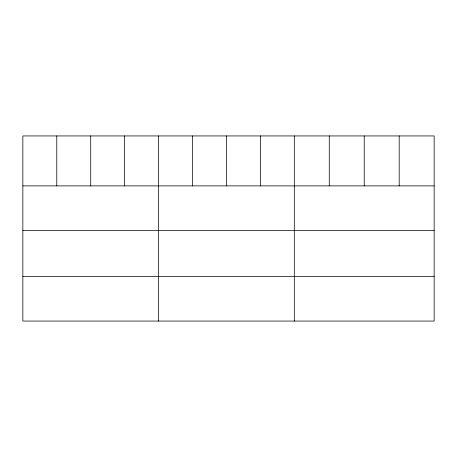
<?xml version="1.0" encoding="UTF-8"?>
<svg xmlns="http://www.w3.org/2000/svg" width="457" height="457" viewBox="0 0 457 457"><rect width="100%" height="100%" fill="white"/><g stroke="black" fill="none" stroke-linecap="round" stroke-linejoin="round"><path stroke-width="0.69" d="M434.15 185.885L434.15 321.06L22.85 321.06L22.85 135.94L434.15 135.94L434.15 185.885L22.85 185.885M22.85 230.494L434.15 230.494M22.85 276.451L434.15 276.451M399.19 135.94L399.19 185.885M364.229 135.94L364.229 185.885M329.269 135.94L329.269 185.885M294.308 135.94L294.308 321.06M260.376 135.94L260.376 185.885M226.444 135.94L226.444 185.885M192.511 135.94L192.511 185.885M158.579 135.94L158.579 321.06M124.647 135.94L124.647 185.885M90.715 135.94L90.715 185.885M56.782 135.94L56.782 185.885"/></g></svg>
